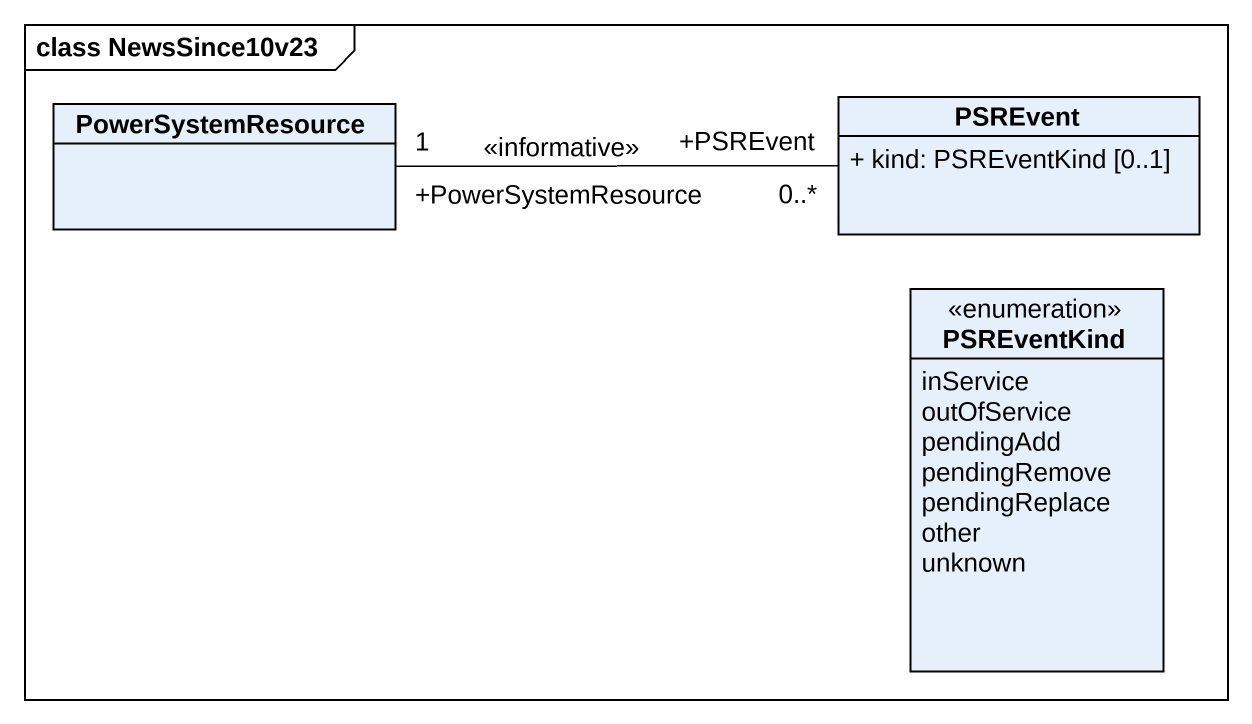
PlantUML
@startuml
mainframe class NewsSince10v23
hide circle
hide empty members
skinparam classAttributeIconSize 0
class PowerSystemResource
class PSREvent {
  + kind: PSREventKind [0..1]
}
enum PSREventKind {
  inService
  outOfService
  pendingAdd
  pendingRemove
  pendingReplace
  other
  unknown
}
PSREvent "+PSREvent\n0..*" -left- "+PowerSystemResource\n1" PowerSystemResource : <<informative>>
@enduml
